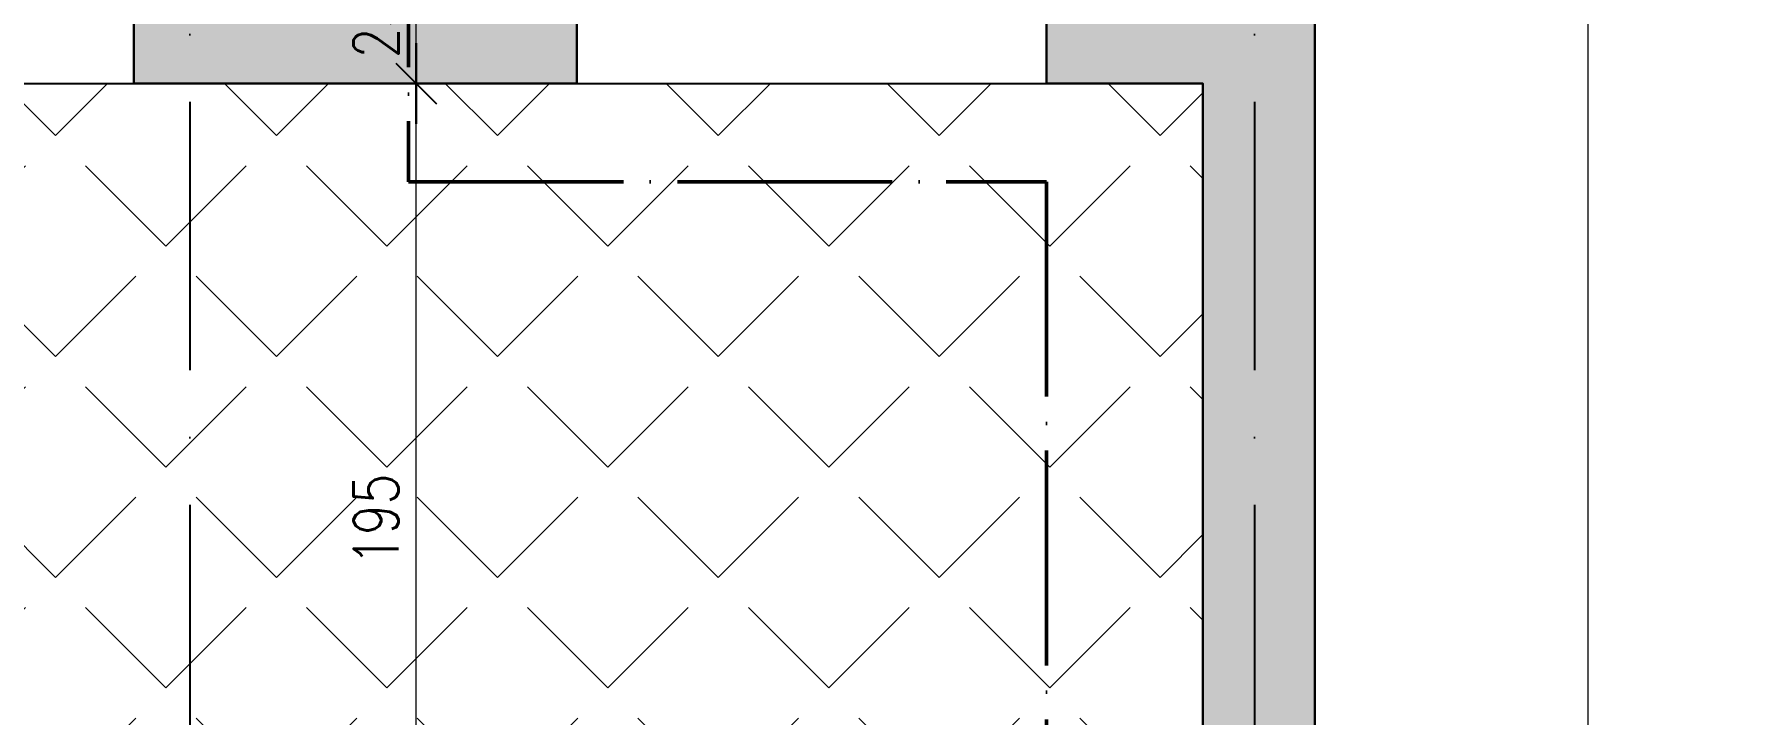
# Model space of a CAD drawing. Header units: metres. Extents: x 2674 to 33045, y -10854 to 2806.
# Drawn here: x 10021.7 to 10402.6, y 759.6 to 911.8 of the extents above; entities that cross this region are included whole.
import ezdxf

# ---------------------------------------------------------------- set-up
doc = ezdxf.new("R2010")
doc.units = ezdxf.units.M
doc.linetypes.add('ACAD_ISO04W100', pattern=[30, 24, -3, 0, -3])
doc.linetypes.add('ACAD_ISO10W100', pattern=[18, 12, -3, 0, -3])
doc.layers.add('2d hamdia', color=7, linetype='Continuous')
doc.styles.add('_DIM Romans 0.8', font='romans.shx', dxfattribs={"width": 0.8})
doc.dimstyles.new('50 jasht', dxfattribs={"dimscale": 15, "dimtxt": 0.9, "dimasz": 0.3, "dimexe": 1.25, "dimexo": 0.625, "dimgap": 0.2, "dimtad": 1, "dimdec": 0, "dimzin": 12, "dimdsep": 46, "dimtxsty": '_DIM Romans 0.8', "dimblk": '- Kosa Crta za DIM (Mala)', "dimcen": 1, "dimse1": 1, "dimse2": 1, "dimclrd": 256, "dimclrt": 256, "dimazin": 3, "dimtfac": 1, "dimtdec": 0, "dimtix": 1, "dimtmove": 0, "dimatfit": 3, "dimfxl": 1, "dimlwd": 0, "dimarcsym": 0})
doc.dimstyles.new('50 mrena', dxfattribs={"dimscale": 10, "dimtxt": 1, "dimasz": 0.6, "dimexe": 1.25, "dimexo": 0.625, "dimgap": 0.4, "dimtad": 1, "dimdec": 0, "dimzin": 12, "dimdsep": 46, "dimtxsty": '_DIM Romans 0.8', "dimblk": '- Kosa Crta za DIM (Mala)', "dimcen": 2.5, "dimse1": 1, "dimse2": 1, "dimclrd": 256, "dimclrt": 256, "dimadec": 0, "dimazin": 3, "dimtfac": 1, "dimtdec": 0, "dimtix": 1, "dimtmove": 0, "dimatfit": 3, "dimfxl": 1, "dimlwd": 15, "dimarcsym": 0})

# ---------------------------------------------------------------- blocks, each defined once
blk = doc.blocks.new('- Kosa Crta za DIM (Mala)')
for points in [[(9.094947017729282e-13, -1.5), (-9.094947017729282e-13, 1.5)], [(-0.7499999999997726, -0.7499999999997726), (0.7499999999997726, 0.7499999999997726)], [(-1.5, 0), (1.5, 0)]]:
    blk.add_lwpolyline(points)
blk = doc.blocks.new('*D247')
at = {"lineweight": 0, "transparency": 16777216}
blk.add_line((9839.624142338303, 1066.212369951785), (9839.624142338303, 675.212369951784), dxfattribs=at)
at = {"layer": 'Defpoints', "color": 0, "lineweight": 0, "transparency": 16777216}
for p in [(10044.0139378323, 1070.712369951785), (9839.624142338303, 670.712369951784), (10056.5139378323, 670.7123699517839)]:
    blk.add_point(p, dxfattribs=at)
at = {"lineweight": 0, "transparency": 16777216, "xscale": 4.5, "yscale": 4.5, "zscale": 4.5}
for p, rotation in [((9839.624142338303, 1070.712369951785), 90), ((9839.624142338303, 670.712369951784), 270)]:
    blk.add_blockref('- Kosa Crta za DIM (Mala)', p, dxfattribs=dict(at, rotation=rotation))
at = {"lineweight": 0, "transparency": 16777216, "insert": (9829.874142338303, 870.712369951786), "char_height": 13.5, "attachment_point": 5, "rotation": 90, "style": '_DIM Romans 0.8'}
blk.add_mtext('400', dxfattribs=at)
blk = doc.blocks.new('*D254')
at = {"lineweight": 0, "transparency": 16777216}
blk.add_line((9812.005307183936, 1141.212369951784), (9812.005307183936, 905.2123699517834), dxfattribs=at)
at = {"layer": 'Defpoints', "color": 0, "lineweight": 0, "transparency": 16777216}
for p in [(10044.0139378323, 1145.712369951784), (9812.005307183936, 900.7123699517834), (10044.0139378323, 900.7123699517833)]:
    blk.add_point(p, dxfattribs=at)
at = {"lineweight": 0, "transparency": 16777216, "xscale": 4.5, "yscale": 4.5, "zscale": 4.5}
for p, rotation in [((9812.005307183936, 1145.712369951784), 90), ((9812.005307183936, 900.7123699517834), 270)]:
    blk.add_blockref('- Kosa Crta za DIM (Mala)', p, dxfattribs=dict(at, rotation=rotation))
at = {"lineweight": 0, "transparency": 16777216, "insert": (9802.255307183936, 1023.212369951785), "char_height": 13.5, "attachment_point": 5, "rotation": 90, "style": '_DIM Romans 0.8'}
blk.add_mtext('245', dxfattribs=at)
blk = doc.blocks.new('*D255')
at = {"lineweight": 0, "transparency": 16777216}
blk.add_line((9812.005307183936, 896.2123699517834), (9812.005307183936, 650.2123699517834), dxfattribs=at)
at = {"layer": 'Defpoints', "color": 0, "lineweight": 0, "transparency": 16777216}
for p in [(10044.0139378323, 900.7123699517833), (9812.005307183936, 645.7123699517834), (9994.0139378323, 645.7123699517833)]:
    blk.add_point(p, dxfattribs=at)
at = {"lineweight": 0, "transparency": 16777216, "xscale": 4.5, "yscale": 4.5, "zscale": 4.5}
for p, rotation in [((9812.005307183936, 900.7123699517834), 90), ((9812.005307183936, 645.7123699517834), 270)]:
    blk.add_blockref('- Kosa Crta za DIM (Mala)', p, dxfattribs=dict(at, rotation=rotation))
at = {"lineweight": 0, "transparency": 16777216, "insert": (9802.255307183936, 773.212369951785), "char_height": 13.5, "attachment_point": 5, "rotation": 90, "style": '_DIM Romans 0.8'}
blk.add_mtext('255', dxfattribs=at)
blk = doc.blocks.new('*D257')
at = {"lineweight": 0, "transparency": 16777216}
blk.add_line((9782.573230697424, 905.2123699517834), (9782.573230697424, 1471.212369951781), dxfattribs=at)
at = {"layer": 'Defpoints', "color": 0, "lineweight": 0, "transparency": 16777216}
for p in [(9782.573230697424, 1475.712369951781), (10044.0139378323, 1475.712369951781), (10044.0139378323, 900.7123699517833)]:
    blk.add_point(p, dxfattribs=at)
at = {"lineweight": 0, "transparency": 16777216, "xscale": 4.5, "yscale": 4.5, "zscale": 4.5}
for p, rotation in [((9782.573230697424, 1475.712369951781), 90), ((9782.573230697424, 900.7123699517834), 270)]:
    blk.add_blockref('- Kosa Crta za DIM (Mala)', p, dxfattribs=dict(at, rotation=rotation))
at = {"lineweight": 0, "transparency": 16777216, "insert": (9772.823230697424, 1188.212369951784), "char_height": 13.5, "attachment_point": 5, "rotation": 90, "style": '_DIM Romans 0.8'}
blk.add_mtext('575', dxfattribs=at)
blk = doc.blocks.new('*D270')
at = {"lineweight": 0, "transparency": 16777216}
blk.add_line((10048.5139378323, 537.1538010263321), (10138.5139378323, 537.1538010263321), dxfattribs=at)
at = {"layer": 'Defpoints', "color": 0, "lineweight": 0, "transparency": 16777216}
for p in [(10044.0139378323, 900.7123699517833), (10143.0139378323, 900.7123699517833), (10143.0139378323, 537.1538010263321)]:
    blk.add_point(p, dxfattribs=at)
at = {"lineweight": 0, "transparency": 16777216, "xscale": 4.5, "yscale": 4.5, "zscale": 4.5, "rotation": 180}
blk.add_blockref('- Kosa Crta za DIM (Mala)', (10044.0139378323, 537.1538010263321), dxfattribs=at)
at = {"lineweight": 0, "transparency": 16777216, "xscale": 4.5, "yscale": 4.5, "zscale": 4.5}
blk.add_blockref('- Kosa Crta za DIM (Mala)', (10143.0139378323, 537.1538010263321), dxfattribs=at)
at = {"lineweight": 0, "transparency": 16777216, "insert": (10093.5139378323, 546.9038010263321), "char_height": 13.5, "attachment_point": 5, "style": '_DIM Romans 0.8'}
blk.add_mtext('99', dxfattribs=at)
blk = doc.blocks.new('*D271')
at = {"lineweight": 0, "transparency": 16777216}
blk.add_line((10147.5139378323, 537.1538010263321), (10243.5139378323, 537.1538010263321), dxfattribs=at)
at = {"layer": 'Defpoints', "color": 0, "lineweight": 0, "transparency": 16777216}
for p in [(10143.0139378323, 900.7123699517833), (10248.0139378323, 900.7123699517506), (10248.0139378323, 537.1538010263321)]:
    blk.add_point(p, dxfattribs=at)
at = {"lineweight": 0, "transparency": 16777216, "xscale": 4.5, "yscale": 4.5, "zscale": 4.5, "rotation": 180}
blk.add_blockref('- Kosa Crta za DIM (Mala)', (10143.0139378323, 537.1538010263321), dxfattribs=at)
at = {"lineweight": 0, "transparency": 16777216, "xscale": 4.5, "yscale": 4.5, "zscale": 4.5}
blk.add_blockref('- Kosa Crta za DIM (Mala)', (10248.0139378323, 537.1538010263321), dxfattribs=at)
at = {"lineweight": 0, "transparency": 16777216, "insert": (10195.5139378323, 546.9038010263321), "char_height": 13.5, "attachment_point": 5, "style": '_DIM Romans 0.8'}
blk.add_mtext('105', dxfattribs=at)
blk = doc.blocks.new('*D272')
at = {"lineweight": 0, "transparency": 16777216}
blk.add_line((10252.5139378323, 537.1538010263321), (10278.5139378323, 537.1538010263321), dxfattribs=at)
at = {"layer": 'Defpoints', "color": 0, "lineweight": 0, "transparency": 16777216}
for p in [(10248.0139378323, 900.7123699517506), (10283.0139378323, 900.7123699517506), (10283.0139378323, 537.1538010263321)]:
    blk.add_point(p, dxfattribs=at)
at = {"lineweight": 0, "transparency": 16777216, "xscale": 4.5, "yscale": 4.5, "zscale": 4.5, "rotation": 180}
blk.add_blockref('- Kosa Crta za DIM (Mala)', (10248.0139378323, 537.1538010263321), dxfattribs=at)
at = {"lineweight": 0, "transparency": 16777216, "xscale": 4.5, "yscale": 4.5, "zscale": 4.5}
blk.add_blockref('- Kosa Crta za DIM (Mala)', (10283.0139378323, 537.1538010263321), dxfattribs=at)
at = {"lineweight": 0, "transparency": 16777216, "insert": (10265.5139378323, 546.9038010263321), "char_height": 13.5, "attachment_point": 5, "style": '_DIM Romans 0.8'}
blk.add_mtext('35', dxfattribs=at)
blk = doc.blocks.new('*D273')
at = {"lineweight": 0, "transparency": 16777216}
blk.add_line((10287.5139378323, 537.1538010263321), (10383.5139378323, 537.1538010263321), dxfattribs=at)
at = {"layer": 'Defpoints', "color": 0, "lineweight": 0, "transparency": 16777216}
for p in [(10283.0139378323, 900.7123699517506), (10388.0139378323, 645.8260650726038), (10388.0139378323, 537.1538010263321)]:
    blk.add_point(p, dxfattribs=at)
at = {"lineweight": 0, "transparency": 16777216, "xscale": 4.5, "yscale": 4.5, "zscale": 4.5, "rotation": 180}
blk.add_blockref('- Kosa Crta za DIM (Mala)', (10283.0139378323, 537.1538010263321), dxfattribs=at)
at = {"lineweight": 0, "transparency": 16777216, "xscale": 4.5, "yscale": 4.5, "zscale": 4.5}
blk.add_blockref('- Kosa Crta za DIM (Mala)', (10388.0139378323, 537.1538010263321), dxfattribs=at)
at = {"lineweight": 0, "transparency": 16777216, "insert": (10335.5139378323, 546.9038010263321), "char_height": 13.5, "attachment_point": 5, "style": '_DIM Romans 0.8'}
blk.add_mtext('105', dxfattribs=at)
blk = doc.blocks.new('*D278')
at = {"lineweight": 0, "transparency": 16777216}
blk.add_line((11073.5139378323, 508.262578906375), (10287.5139378323, 508.262578906375), dxfattribs=at)
at = {"layer": 'Defpoints', "color": 0, "lineweight": 0, "transparency": 16777216}
for p in [(10283.0139378323, 900.7123699517506), (11078.0139378323, 890.7123699517845), (10283.0139378323, 508.262578906375)]:
    blk.add_point(p, dxfattribs=at)
at = {"lineweight": 0, "transparency": 16777216, "xscale": 4.5, "yscale": 4.5, "zscale": 4.5, "rotation": 180}
blk.add_blockref('- Kosa Crta za DIM (Mala)', (10283.0139378323, 508.262578906375), dxfattribs=at)
at = {"lineweight": 0, "transparency": 16777216, "xscale": 4.5, "yscale": 4.5, "zscale": 4.5}
blk.add_blockref('- Kosa Crta za DIM (Mala)', (11078.0139378323, 508.262578906375), dxfattribs=at)
at = {"lineweight": 0, "transparency": 16777216, "insert": (10680.5139378323, 518.012578906375), "char_height": 13.5, "attachment_point": 5, "style": '_DIM Romans 0.8'}
blk.add_mtext('795', dxfattribs=at)
blk = doc.blocks.new('*D279')
at = {"lineweight": 0, "transparency": 16777216}
blk.add_line((10278.5139378323, 508.262578906375), (10048.5139378323, 508.262578906375), dxfattribs=at)
at = {"layer": 'Defpoints', "color": 0, "lineweight": 0, "transparency": 16777216}
for p in [(10044.0139378323, 900.7123699517506), (10283.0139378323, 900.7123699517506), (10044.0139378323, 508.262578906375)]:
    blk.add_point(p, dxfattribs=at)
at = {"lineweight": 0, "transparency": 16777216, "xscale": 4.5, "yscale": 4.5, "zscale": 4.5, "rotation": 180}
blk.add_blockref('- Kosa Crta za DIM (Mala)', (10044.0139378323, 508.262578906375), dxfattribs=at)
at = {"lineweight": 0, "transparency": 16777216, "xscale": 4.5, "yscale": 4.5, "zscale": 4.5}
blk.add_blockref('- Kosa Crta za DIM (Mala)', (10283.0139378323, 508.262578906375), dxfattribs=at)
at = {"lineweight": 0, "transparency": 16777216, "insert": (10163.5139378323, 518.012578906375), "char_height": 13.5, "attachment_point": 5, "style": '_DIM Romans 0.8'}
blk.add_mtext('239', dxfattribs=at)
blk = doc.blocks.new('*D280')
at = {"lineweight": 0, "transparency": 16777216}
blk.add_line((10048.5139378323, 482.0426642705497), (11073.5139378323, 482.0426642705497), dxfattribs=at)
at = {"layer": 'Defpoints', "color": 0, "lineweight": 0, "transparency": 16777216}
for p in [(10044.0139378323, 900.7123699517833), (11078.0139378323, 890.7123699517845), (11078.0139378323, 482.0426642705497)]:
    blk.add_point(p, dxfattribs=at)
at = {"lineweight": 0, "transparency": 16777216, "xscale": 4.5, "yscale": 4.5, "zscale": 4.5, "rotation": 180}
blk.add_blockref('- Kosa Crta za DIM (Mala)', (10044.0139378323, 482.0426642705497), dxfattribs=at)
at = {"lineweight": 0, "transparency": 16777216, "xscale": 4.5, "yscale": 4.5, "zscale": 4.5}
blk.add_blockref('- Kosa Crta za DIM (Mala)', (11078.0139378323, 482.0426642705497), dxfattribs=at)
at = {"lineweight": 0, "transparency": 16777216, "insert": (10561.0139378323, 491.7926642705497), "char_height": 13.5, "attachment_point": 5, "style": '_DIM Romans 0.8'}
blk.add_mtext('1034', dxfattribs=at)
blk = doc.blocks.new('*D316')
at = {"lineweight": 15, "transparency": 16777216}
blk.add_line((10107.12891928833, 711.7123699517833), (10107.12891928833, 894.7123699517833), dxfattribs=at)
at = {"layer": 'Defpoints', "color": 0, "lineweight": 0, "transparency": 16777216}
for p in [(10044.0139378323, 900.7123699517833), (10107.12891928833, 900.7123699517833), (10081.5139378323, 705.7123699517833)]:
    blk.add_point(p, dxfattribs=at)
at = {"lineweight": 15, "transparency": 16777216, "xscale": 6, "yscale": 6, "zscale": 6}
for p, rotation in [((10107.12891928833, 900.7123699517833), 90), ((10107.12891928833, 705.7123699517833), 270)]:
    blk.add_blockref('- Kosa Crta za DIM (Mala)', p, dxfattribs=dict(at, rotation=rotation))
at = {"lineweight": 0, "transparency": 16777216, "insert": (10098.12891928833, 803.212369951785), "char_height": 10, "attachment_point": 5, "rotation": 90, "style": '_DIM Romans 0.8'}
blk.add_mtext('195', dxfattribs=at)
blk = doc.blocks.new('*D317')
at = {"lineweight": 15, "transparency": 16777216}
blk.add_line((10107.12891928833, 906.7123699517833), (10107.12891928833, 919.7123699517799), dxfattribs=at)
at = {"layer": 'Defpoints', "color": 0, "lineweight": 0, "transparency": 16777216}
for p in [(10069.0139378323, 925.7123699517799), (10107.12891928833, 925.7123699517799), (10044.0139378323, 900.7123699517833)]:
    blk.add_point(p, dxfattribs=at)
at = {"lineweight": 15, "transparency": 16777216, "xscale": 6, "yscale": 6, "zscale": 6}
for p, rotation in [((10107.12891928833, 925.7123699517799), 90), ((10107.12891928833, 900.7123699517833), 270)]:
    blk.add_blockref('- Kosa Crta za DIM (Mala)', p, dxfattribs=dict(at, rotation=rotation))
at = {"lineweight": 0, "transparency": 16777216, "insert": (10098.12891928833, 913.2123699517833), "char_height": 10, "attachment_point": 5, "rotation": 90, "style": '_DIM Romans 0.8'}
blk.add_mtext('25', dxfattribs=at)
blk = doc.blocks.new('*D348')
at = {"lineweight": 15, "transparency": 16777216}
blk.add_line((10369.03717574323, 1304.712369951763), (10369.03717574323, 676.8595562093979), dxfattribs=at)
at = {"layer": 'Defpoints', "color": 0, "lineweight": 0, "transparency": 16777216}
for p in [(10308.0139378323, 1310.712369951763), (10369.03717574323, 670.8595562093979), (10388.0139378323, 670.8595562093979)]:
    blk.add_point(p, dxfattribs=at)
at = {"lineweight": 15, "transparency": 16777216, "xscale": 6, "yscale": 6, "zscale": 6}
for p, rotation in [((10369.03717574323, 1310.712369951763), 90), ((10369.03717574323, 670.8595562093979), 270)]:
    blk.add_blockref('- Kosa Crta za DIM (Mala)', p, dxfattribs=dict(at, rotation=rotation))
at = {"lineweight": 0, "transparency": 16777216, "insert": (10360.03717574323, 990.7859630805822), "char_height": 10, "attachment_point": 5, "rotation": 90, "style": '_DIM Romans 0.8'}
blk.add_mtext('640', dxfattribs=at)

msp = doc.modelspace()

# ---------------------------------------------------------------- hatches: boundary and pattern name
at = {"lineweight": 30}
h = msp.add_hatch(color=255, dxfattribs=at)
h.paths.add_polyline_path([(10773.0139378323, 1875.712369951783), (10673.0139378323, 1875.712369951783), (10673.0139378323, 1850.712369951783), (10773.0139378323, 1850.712369951783)])
h.paths.add_polyline_path([(11053.0139378323, 1875.712369951783), (10953.0139378323, 1875.712369951783), (10953.0139378323, 1850.712369951783), (11053.0139378323, 1850.712369951783)])
h.paths.add_polyline_path([(10648.0139378323, 1875.712369951783), (10585.5139378323, 1875.712369951783), (10585.5139378323, 1850.712369951783), (10648.0139378323, 1850.712369951783)])
h.paths.add_polyline_path([(10405.5139378323, 1875.712369951783), (10308.0139378323, 1875.712369951783), (10308.0139378323, 1850.712369951783), (10323.0139378323, 1850.712369951783), (10323.0139378323, 1605.712369951745), (10343.0139378323, 1605.712369951745), (10343.0139378323, 1850.712369951783), (10405.5139378323, 1850.712369951783)])
h.paths.add_polyline_path([(10283.0139378323, 1875.712369951783), (10233.0139378323, 1875.712369951783), (10233.0139378323, 1850.712369951783), (10283.0139378323, 1850.712369951783)])
h.paths.add_polyline_path([(10053.0139378323, 1875.712369951783), (10013.0139378323, 1875.712369951783), (10013.0139378323, 1850.712369951783), (10053.0139378323, 1850.712369951783)])
h.paths.add_polyline_path([(9993.0139378323, 1875.712369951783), (9983.0139378323, 1875.712369951783), (9963.0139378323, 1875.712369951783), (9963.0139378323, 1850.712369951783), (9993.013937832302, 1850.712369951783)])
h.paths.add_polyline_path([(9963.0139378323, 1850.712369951784), (9938.0139378323, 1850.712369951784), (9938.0139378323, 1765.712369951789), (9963.0139378323, 1765.712369951789)])
h.paths.add_polyline_path([(9963.0139378323, 1585.712369951789), (9938.0139378323, 1585.712369951789), (9938.0139378323, 1500.71236995178), (9963.0139378323, 1500.71236995178)])
h.paths.add_polyline_path([(10069.0139378323, 1475.712369951781), (10044.0139378323, 1475.712369951781), (10044.0139378323, 1335.712369951784), (10069.0139378323, 1335.712369951784)])
h.paths.add_polyline_path([(10193.0139378323, 1500.712369951763), (10069.0139378323, 1500.71236995178), (10069.0139378323, 1475.712369951781), (10193.0139378323, 1475.712369951764)])
h.paths.add_polyline_path([(10648.0139378323, 1500.712369951745), (10343.0139378323, 1500.712369951745), (10343.0139378323, 1515.712369951745), (10323.0139378323, 1515.712369951745), (10323.0139378323, 1500.712369951745), (10308.0139378323, 1500.712369951747), (10308.0139378323, 1475.712369951752), (10648.0139378323, 1475.712369951766)])
h.paths.add_polyline_path([(10283.0139378323, 1500.71236995175), (10273.0139378323, 1500.712369951752), (10273.0139378323, 1475.712369951753), (10283.0139378323, 1475.712369951752)])
h.paths.add_polyline_path([(11053.0139378323, 1500.712369951745), (10673.0139378323, 1500.712369951745), (10673.0139378323, 1475.712369951767), (11053.0139378323, 1475.712369951783)])
h.paths.add_polyline_path([(10573.0139378323, 1332.712369951763), (10561.0139378323, 1332.712369951763), (10561.0139378323, 1322.712369951763), (10308.0139378323, 1322.712369951763), (10308.0139378323, 1475.712369951752), (10283.0139378323, 1475.712369951752), (10283.0139378323, 1095.712369951784), (10308.0139378323, 1095.712369951784), (10308.0139378323, 1310.712369951763), (10573.0139378323, 1310.712369951763)])
h.paths.add_polyline_path([(10069.0139378323, 1145.712369951784), (10044.0139378323, 1145.712369951784), (10044.0139378323, 1095.712369951784), (10069.0139378323, 1095.712369951784)])
h.paths.add_polyline_path([(10143.0139378323, 925.7123699517698), (10069.0139378323, 925.7123699517799), (10069.0139378323, 1070.712369951785), (10044.0139378323, 1070.712369951785), (10044.0139378323, 900.7123699517833), (10143.0139378323, 900.7123699517698)])
edge = h.paths.add_edge_path()
edge.add_line((10308.0139378323, 950.7123699517849), (10283.0139378323, 950.7123699517849))
edge.add_line((10283.0139378323, 950.7123699517849), (10283.0139378323, 925.7123699517506))
edge.add_line((10283.0139378323, 925.7123699517506), (10248.0139378323, 925.7123699517554))
edge.add_line((10248.0139378323, 925.7123699517554), (10248.0139378323, 900.7123699517554))
edge.add_line((10248.0139378323, 900.7123699517554), (10283.0139378323, 900.7123699517506))
edge.add_line((10283.0139378323, 900.7123699517506), (10283.0139378323, 755.7123699517833))
edge.add_arc((10393.0139378323, 755.7123699517829), 110, 179.9999999999998, 218.4750211558575)
edge.add_line((10306.8971954871, 687.2732971362441), (10324.7244933145, 705.1005949636432))
edge.add_arc((10393.0139378323, 755.7123699517842), 85.00000000000009, 180.0000000000006, 216.5434806647314, ccw=False)
edge.add_line((10308.0139378323, 755.7123699517833), (10308.0139378323, 950.7123699517849))
edge = h.paths.add_edge_path()
edge.add_arc((10393.0139378323, 755.7123699517829), 84.99999999999953, 233.456519335271, 266.6277133165636, ccw=False)
edge.add_line((10342.40216284416, 687.4229254339805), (10324.57486501676, 669.5956276065823))
edge.add_arc((10393.0139378323, 755.7123699517826), 109.9999999999993, 231.5249788441442, 267.3947487349418)
edge.add_line((10388.0139378323, 645.8260650726038), (10388.0139378323, 670.8595562093979))
edge = h.paths.add_edge_path()
edge.add_line((10998.65039625205, 707.3982420023692), (10980.94590065383, 725.1027376005907))
edge.add_arc((10838.0139378323, 885.7123699517836), 215.0000000000007, 270.0000000000014, 311.6669705060576, ccw=False)
edge.add_line((10838.01393783231, 670.7123699517833), (10833.0139378323, 670.7123699517832))
edge.add_line((10833.0139378323, 670.7123699517832), (10833.0139378323, 645.7123699517833))
edge.add_line((10833.0139378323, 645.7123699517833), (10838.0139378323, 645.7123699517833))
edge.add_arc((10838.0139378323, 885.7123699517824), 239.9999999999991, 270, 312.0144939942534)
edge = h.paths.add_edge_path()
edge.add_line((11078.0139378323, 885.7123699517833), (11078.0139378323, 890.7123699517845))
edge.add_line((11078.0139378323, 890.7123699517845), (11053.0139378323, 890.7123699517845))
edge.add_line((11053.0139378323, 890.7123699517845), (11053.0139378323, 885.7123699517784))
edge.add_arc((10838.0139378323, 885.7123699517845), 215.0000000000018, 318.33302949394175, 359.99999999999835, ccw=False)
edge.add_line((10998.62357018349, 742.7804071302533), (11016.32806578171, 725.0759115320318))
edge.add_arc((10838.0139378323, 885.7123699517838), 240, 317.9855060057459, 359.9999999999999)
h.paths.add_polyline_path([(10573.0139378323, 1425.712369951763), (10561.0139378323, 1425.712369951763), (10561.0139378323, 1412.712369951763), (10573.0139378323, 1412.712369951763)], flags=17)
at = {"layer": '2d hamdia', "lineweight": 0, "true_color": 0x969696}
h = msp.add_hatch(dxfattribs=at)
h.set_pattern_fill('ANGLE', color=252, scale=5, angle=45, style=0)
h.set_pattern_definition([(45, (0, 0), (-24.69570433294017, 24.69570433294018), [25.4, -9.525]), (135, (0, 0), (-24.69570433294018, -24.69570433294017), [25.4, -9.525])])
h.paths.add_polyline_path([(10248.06019529109, 878.7346095747489), (10105.43006373724, 878.734609574749), (10105.43006373724, 900.7123699517749), (10044.0139378323, 900.7123699517833), (9994.0139378323, 900.7123699517833), (9994.0139378323, 645.7123699517833), (10056.5139378323, 645.7123699517839, -0.4142135623730951), (10044.0139378323, 658.2123699517839, -1), (10069.0139378323, 658.2123699517839, -0.4142135623730951), (10056.5139378323, 645.7123699517839), (10081.5139378323, 645.7123699517839), (10081.5139378323, 705.7123699517833), (10248.06019529109, 705.7123699517833)])
h.paths.add_polyline_path([(10283.0139378323, 900.7123699517506), (10105.43006373724, 900.7123699517749), (10105.43006373724, 878.734609574749), (10248.06019529109, 878.7346095747489), (10248.06019529109, 705.7123699517833), (10295.03434812097, 705.7123699517833, -0.1185157189849695), (10283.0139378323, 755.7123699517833)])
h.paths.add_polyline_path([(10248.06019529109, 705.7123699517833), (10188.27414297664, 705.7123699517833), (10215.09388474165, 678.8926281867689), (10188.27414297664, 693.0837559803604), (10188.27414297664, 675.7123699517833), (10248.06019529109, 675.7123699517833)], flags=17)
h.paths.add_polyline_path([(10188.27414297664, 675.7123699517833), (10081.5139378323, 675.7123699517833), (10081.5139378323, 645.7123699517833), (10181.65590181111, 645.7123699517833, -0.4142135623730951), (10188.27414297664, 652.3306111173097)])
h.paths.add_polyline_path([(10188.27414297664, 705.7123699517833), (10081.5139378323, 705.7123699517833), (10081.5139378323, 675.7123699517833), (10188.27414297664, 675.7123699517833), (10188.27414297664, 693.0837559803604), (10161.45440121162, 678.8926281867689)], flags=17)
h.paths.add_polyline_path([(10317.51559347959, 675.7123699517833), (10248.06019529109, 675.7123699517833), (10248.06019529109, 645.7123699517833), (10388.0139378323, 645.7123699517833), (10388.0139378323, 645.8260650726038, -0.179642403910405)])
h.paths.add_polyline_path([(10295.03434812097, 705.7123699517833), (10248.06019529109, 705.7123699517833), (10248.06019529109, 675.7123699517833), (10317.51559347959, 675.7123699517833, -0.08582935863445282)])
h.paths.add_polyline_path([(10248.06019529109, 675.7123699517833), (10188.27414297664, 675.7123699517833), (10188.27414297664, 652.3306111173097, -0.4142135623730951), (10194.89238414216, 645.7123699517833), (10248.06019529109, 645.7123699517833)])

# ---------------------------------------------------------------- linework, layer by layer
at = {"color": 124, "linetype": 'ACAD_ISO10W100', "lineweight": 25, "ltscale": 5}
for p, q in [((10056.5139378323, 2067.903107046048), (10056.5139378323, 597.0019227528683)), ((10294.5139378323, 2067.903107046048), (10294.5139378323, 597.0019227528683))]:
    msp.add_line(p, q, dxfattribs=at)
for p, q in [((10044.0139378323, 1475.712369951783), (10044.0139378323, 900.7123699517833)), ((10308.0139378323, 755.7123699517833), (10308.0139378323, 1310.712369951763)), ((10143.0139378323, 900.7123699517506), (10143.0139378323, 925.7123699517554)), ((10248.0139378323, 900.7123699517506), (10248.0139378323, 925.7123699517554)), ((9994.0139378323, 900.7123699517833), (10044.0139378323, 900.7123699517833)), ((10044.0139378323, 900.7123699517833), (10283.0139378323, 900.7123699517506)), ((10283.0139378323, 900.7123699517506), (10283.0139378323, 755.7123699517833))]:
    msp.add_line(p, q)
at = {"color": 13, "linetype": 'ACAD_ISO04W100', "lineweight": 50, "ltscale": 2}
msp.add_lwpolyline([(10539.76514364895, 1928.025581156349), (10539.76514364895, 1553.371240775135), (10105.43006373724, 1553.371240775135), (10105.43006373724, 878.734609574749), (10248.06019529109, 878.7346095747489), (10248.06019529109, 586.2570158469327)], dxfattribs=at)
at = {"lineweight": 30}
msp.add_lwpolyline([(10143.0139378323, 925.7123699517698), (10069.0139378323, 925.7123699517799), (10069.0139378323, 1070.712369951785), (10044.0139378323, 1070.712369951785), (10044.0139378323, 900.7123699517833), (10143.0139378323, 900.7123699517698)], close=True, dxfattribs=at)
msp.add_lwpolyline([(10308.0139378323, 950.7123699517849), (10283.0139378323, 950.7123699517849), (10283.0139378323, 925.7123699517506), (10248.0139378323, 925.7123699517554), (10248.0139378323, 900.7123699517554), (10283.0139378323, 900.7123699517506), (10283.0139378323, 755.7123699517833, 0.1694740643550856), (10306.8971954871, 687.2732971362441), (10324.7244933145, 705.1005949636432, -0.1608162276004378), (10308.0139378323, 755.7123699517833)], format="xyb", close=True, dxfattribs=at)

# ---------------------------------------------------------------- dimensions: what is measured, and where the dimension line sits
at = {"lineweight": 0}
dim = msp.add_linear_dim(base=(9782.573230697424, 1475.712369951781), p1=(10044.0139378323, 900.7123699517833), p2=(10044.0139378323, 1475.712369951781), angle=90, dimstyle='50 jasht', dxfattribs=at)
dim.commit()
dim.dimension.update_dxf_attribs({"geometry": '*D257', "text_midpoint": (9772.823230697424, 1188.212369951784)})
for base, p1, p2, dimstyle, picture, middle in [((10369.03717574323, 670.8595562093979), (10308.0139378323, 1310.712369951763), (10388.0139378323, 670.8595562093979), '50 mrena', '*D348', (10360.03717574323, 990.7859630805822)), ((9812.005307183936, 900.7123699517834), (10044.0139378323, 1145.712369951784), (10044.0139378323, 900.7123699517833), '50 jasht', '*D254', (9802.255307183936, 1023.212369951785)), ((9839.624142338303, 670.712369951784), (10044.0139378323, 1070.712369951785), (10056.5139378323, 670.7123699517839), '50 jasht', '*D247', (9829.874142338303, 870.712369951786)), ((10107.12891928833, 925.7123699517799), (10044.0139378323, 900.7123699517833), (10069.0139378323, 925.7123699517799), '50 mrena', '*D317', (10098.12891928833, 913.2123699517833)), ((9812.005307183936, 645.7123699517834), (10044.0139378323, 900.7123699517833), (9994.0139378323, 645.7123699517833), '50 jasht', '*D255', (9802.255307183936, 773.212369951785)), ((10107.12891928833, 900.7123699517833), (10081.5139378323, 705.7123699517833), (10044.0139378323, 900.7123699517833), '50 mrena', '*D316', (10098.12891928833, 803.212369951785))]:
    dim = msp.add_linear_dim(base=base, p1=p1, p2=p2, angle=90, dimstyle=dimstyle, override={"dimtmove": 1}, dxfattribs=at)
    dim.commit()
    dim.dimension.update_dxf_attribs({"geometry": picture, "text_midpoint": middle})
for base, p1, p2, picture, middle in [((10143.0139378323, 537.1538010263321), (10044.0139378323, 900.7123699517833), (10143.0139378323, 900.7123699517833), '*D270', (10093.5139378323, 546.9038010263321)), ((10044.0139378323, 508.262578906375), (10283.0139378323, 900.7123699517506), (10044.0139378323, 900.7123699517506), '*D279', (10163.5139378323, 518.012578906375)), ((11078.0139378323, 482.0426642705497), (10044.0139378323, 900.7123699517833), (11078.0139378323, 890.7123699517845), '*D280', (10561.0139378323, 491.7926642705497)), ((10283.0139378323, 508.262578906375), (11078.0139378323, 890.7123699517845), (10283.0139378323, 900.7123699517506), '*D278', (10680.5139378323, 518.012578906375))]:
    dim = msp.add_linear_dim(base=base, p1=p1, p2=p2, dimstyle='50 jasht', dxfattribs=at)
    dim.commit()
    dim.dimension.update_dxf_attribs({"geometry": picture, "text_midpoint": middle})
for base, p1, p2, picture, middle in [((10248.0139378323, 537.1538010263321), (10143.0139378323, 900.7123699517833), (10248.0139378323, 900.7123699517506), '*D271', (10195.5139378323, 546.9038010263321)), ((10283.0139378323, 537.1538010263321), (10248.0139378323, 900.7123699517506), (10283.0139378323, 900.7123699517506), '*D272', (10265.5139378323, 546.9038010263321)), ((10388.0139378323, 537.1538010263321), (10283.0139378323, 900.7123699517506), (10388.0139378323, 645.8260650726038), '*D273', (10335.5139378323, 546.9038010263321))]:
    dim = msp.add_linear_dim(base=base, p1=p1, p2=p2, dimstyle='50 jasht', override={"dimtmove": 1}, dxfattribs=at)
    dim.commit()
    dim.dimension.update_dxf_attribs({"geometry": picture, "text_midpoint": middle})

doc.saveas('drawing.dxf')
